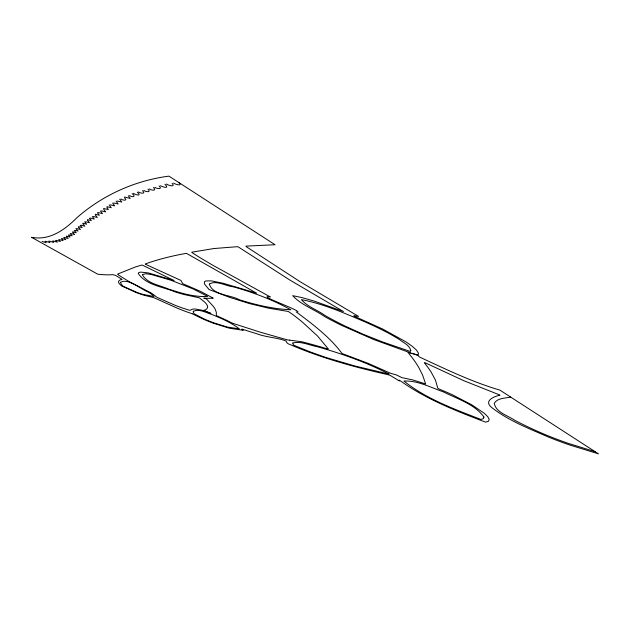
<?xml version="1.0" encoding="UTF-8"?>
<svg xmlns="http://www.w3.org/2000/svg" width="630" height="630" viewBox="0 0 630 630"><rect width="100%" height="100%" fill="white"/><g stroke="black" fill="none" stroke-linecap="round" stroke-linejoin="round"><path stroke-width="0.94" d="M510.67 397.081C505.205 398.31 497.527 397.9 494.243 403.279C495.904 412.492 507.748 415.453 514.592 420.21C527.389 426.88 540.516 432.92 553.975 438.126A84.31 17.357 19.6 0 0 568.638 443.496L595.098 451.663M289.784 340.161L301.715 341.767A146.538 25.854 22 0 1 326.702 348.697M296.179 311.834C310.204 322.387 330.214 337.089 341.799 353.288A3.418 0.693 22.4 0 0 342.618 353.745L368.164 363.36L389.277 372.708A2.874 0.583 21.8 0 0 391.419 373.535L396.349 374.921L402.042 377.685L412.492 379.851L425.659 383.969L422.557 374.96L418.69 367.369A417.682 79.876 25.8 0 0 412.374 357.958L408.004 352.414L410.689 353.178M326.718 348.721L327.836 348.949A3.764 0.756 22.6 0 0 328.317 348.925L317.528 336.018L302.865 322.513A206.545 39.383 24.8 0 0 293.501 315.071L288.839 311.803A3.268 0.717 23.2 0 0 287.839 311.393L268.624 308.196L249.567 303.605L229.643 297.36L208.987 289.501L204.419 283.886L204.435 281.775L205.703 280.956L211.475 280.885L223.201 283.272L256.607 293.178L187.141 253.732A3.504 0.803 24.7 0 0 186.133 253.378C172.675 255.756 157.508 259.458 145.278 263.994A3.158 0.646 24.9 0 0 145.782 264.411L180.96 280.452L182.621 283.516A2.646 0.535 24.4 0 0 183.236 283.886L200.206 291.241L213.263 298.155A142.986 29.76 25.7 0 1 203.789 298.1L206.553 299.006L213.499 306.574A122.598 22.767 25.2 0 1 215.421 309.755L216.334 312.417L216.326 315.402A3 0.567 23.9 0 0 216.901 315.795L218.011 316.37A35.256 6.418 23.8 0 1 230.131 322.095A6.213 1.173 23.7 0 0 233.005 323.411L260.694 332.309L286.705 339.688A10.915 2.134 23.2 0 0 289.753 340.145M411.642 353.233L417.753 355.194L419.084 356.643A2.087 0.472 21.3 0 0 420.171 357.336C446.237 369.44 472.295 382.024 499.944 390.143L598.5 453.868L569.575 444.953A92.665 19.12 19.5 0 1 548.517 437.094C529.003 428.534 508.536 420.722 491.652 407.476C483.037 400.617 494.936 396.136 499.937 395.231A2.914 0.622 20.4 0 0 499.417 394.852L463.932 380.756L425.211 362.786A2.134 0.472 21.3 0 0 424.667 362.699L424.384 362.817A358.722 69.954 25.2 0 1 431.133 372.078L435.456 380.118L437.787 388.245A4.056 0.819 21.2 0 0 438.512 388.71L439.89 389.379A72.119 13.655 21.4 0 1 452.041 394.6L471.815 404.838L484.438 413.398L487.833 416.776L489.195 419.415L488.494 421.234L485.675 422.163C455.892 410.949 424.998 398.735 399.389 380.134A18.483 3.646 21.5 0 0 399.396 380.985L390.49 375.559A3.819 0.756 21.8 0 0 389.45 375.141L388.048 374.7C353.918 366.999 319.969 357.714 287.863 343.618A17.955 3.457 22.9 0 1 286.327 341.113C277.925 337.609 265.419 337.263 256.237 333.546A109.959 22.523 24.1 0 1 244.936 330.033L241.786 329.128A25.169 4.615 23.8 0 1 243.243 330.293L229.493 328.238L213.444 323.245A37.855 7.064 24 0 1 203.167 319.064L192.426 313.858M192.244 313.764L188.291 312.409A55.416 10.434 24.4 0 1 177.747 308.393L154.578 297.974A4.284 0.764 24.5 0 0 153.2 297.478L144.081 295.25A34.784 6.284 24.8 0 1 136.678 292.737L121.684 286.02A30.728 5.481 24.6 0 1 119.48 283.839C116.991 281.712 119.692 279.421 122.039 279.594A3.095 0.559 24.9 0 0 121.771 279.224L119.984 278.074A60.244 11.505 24.7 0 1 115.629 275.397L112.699 274.641A225.351 41.005 27.2 0 1 101.249 274.546L97.784 274.215L31.5 237.282C49.731 240.904 64.977 229.651 77.112 217.531C102.832 195.04 135.056 180.542 168.942 176.132L275.058 244.739L245.976 246.125A4.883 1.276 24.1 0 0 246.165 246.606L299.809 281.523L358.549 316.41L353.784 315.78L354.068 316.15L382.489 328.939L405.838 341.799L412.185 346.224L416.43 350.028L418.359 353.06L418.383 354.249L417.753 355.194L411.626 353.265M75.151 230.462L78.081 231.029L75.891 228.635M154.799 187.346C156.838 188.874 163.115 189.638 159.106 185.897M149.255 188.929C151.271 190.449 157.445 191.181 153.444 187.519M143.845 190.48C145.845 191.985 151.917 192.693 147.924 189.095M138.561 191.993C140.553 193.481 146.522 194.166 142.545 190.638M129.512 195.591C132.52 197.749 136.56 196.639 132.174 193.615M120.889 199.025C122.811 200.45 128.402 201.088 124.512 197.804M117.282 201.009L121.763 202.08L119.724 199.151M113.754 202.947L118.172 204.01L116.133 201.135M110.313 204.837L114.676 205.892L112.628 203.065M106.958 206.679L111.25 207.735L109.21 204.947M103.674 208.483L108.336 209.593L106.927 207.427M101.509 210.861L105.682 211.9L103.659 209.215M98.367 212.578L102.485 213.609L100.461 210.963M95.295 214.247L99.359 215.279L97.335 212.672M93.295 216.484L97.311 217.5L95.295 214.94M90.35 218.075L94.311 219.09L92.303 216.562M87.468 219.634L91.382 220.642L89.373 218.153M85.625 221.728L89.492 222.729L87.491 220.287M82.861 223.217L86.672 224.209L84.68 221.799M81.112 225.225L84.877 226.217L82.892 223.847M78.451 226.643L82.168 227.627L80.191 225.288M76.781 228.572L80.459 229.548L78.49 227.257M72.631 231.785L76.222 232.746L74.269 230.517M71.08 233.604L74.624 234.557L72.686 232.36M68.654 234.864L72.159 235.817L70.229 233.643M66.276 236.1L70.08 237.108L68.717 235.423M59.417 239.668L63.087 240.66L61.732 239.038M166.336 184.047C168.092 185.275 176.077 187.732 172.077 183.298M160.493 185.716C163.052 187.165 170.131 189.165 164.918 184.228M133.418 193.465C135.891 194.843 142.38 196.686 137.293 192.142M173.534 183.102C175.4 184.456 183.346 186.677 178.684 182.432M124.59 196.985L130.221 198.481L128.292 195.733M63.945 237.313L68.142 238.565L66.347 236.652M61.653 238.502L65.811 239.746L64.016 237.857M56.346 240.329L60.409 241.55L58.621 239.707M53.329 240.967L57.346 242.188L55.558 240.361M49.502 241.125L53.755 242.479L52.558 240.999M45.746 241.274L49.951 242.621L48.746 241.148M42.045 241.416L46.21 242.755L45.006 241.298M210.782 313.354L203.71 310.322C206.467 310.165 209.034 307.267 206.876 304.762A45.888 8.765 24.5 0 0 204.569 301.983L199.615 298.014A2.78 0.543 24.2 0 0 198.97 297.738L184.511 294.612A80.947 16.498 25 0 1 175.494 292.036C163.028 286.713 146.317 285.39 138.23 273.475L138.828 272.53L140.687 272.097L148.365 272.924L174.101 280.531L142.805 265.325A3.788 0.764 24.9 0 0 141.915 265.057L135.82 266.821L117.621 274.074A4.504 0.827 24.9 0 0 117.889 274.475L118.708 275.113A129.985 26.484 24.3 0 0 129.481 281.823L130.142 282.216A7.655 1.402 24.8 0 0 133.544 283.878L150.893 292.848A22.719 4.048 24.7 0 1 154.933 295.722L155.917 296.565A4.993 0.906 24.5 0 0 157.13 297.376L175.132 305.298A47.927 9.033 24.5 0 0 182.054 307.889L189.457 310.251A5.056 0.921 24.2 0 0 190.299 310.212C193.379 307.629 198.151 309.834 201.718 310.157A43.289 7.82 23.8 0 1 210.782 313.409M410.587 352.91L373.614 339.499L341.696 325.419A114.644 28.83 21.9 0 1 324.726 316.622C314.37 309.369 301.337 305.101 292.674 295.635L302.227 297.651L313.968 301.03L343.46 311.535L289.918 280.082L238.589 247.125A3.938 1.008 24.2 0 0 237.416 246.692L213.893 248.535L191.788 252.197A4.56 1.063 24.6 0 0 192.119 252.661L198.418 256.686A421.029 138.781 21.5 0 0 213.523 265.647L270.301 296.935C254.93 294.493 298.384 309.448 297.903 311.913M120.535 282.374L121.267 284.28A26.767 4.772 24.6 0 0 123.244 286.28L136.828 292.359A30.169 5.442 24.8 0 0 142.687 294.336L154.043 296.525L152.444 294.95A19.774 3.52 24.7 0 0 148.538 292.162C140.955 289.398 128.055 277.665 120.535 282.374M209.31 284.059C212.956 295.525 230.454 294.651 239.542 299.817C256.158 304.991 273.294 309.015 290.745 309.747C272.719 299.746 253.291 292.454 233.494 286.839C226.02 286.28 216.192 279.775 209.31 284.059M483.927 417.028L483.36 418.635L480.95 419.462C454.285 409.067 426.486 399.089 403.885 381.04C417.651 380.378 430.629 387.403 443.339 391.876C457.278 398.877 474.5 403.98 483.927 417.028M193.331 311.322L193.245 311.724A26.365 4.827 23.8 0 0 194.56 314.016L204.459 319.079A32.862 6.119 24 0 0 213.42 322.725L227.398 327.08L239.313 328.844C231.123 322.536 221.476 318.457 211.995 314.527C206.309 312.842 199.167 308.48 193.331 311.322M142.608 274.491L142.474 274.956C147.735 283.807 159.666 285.154 168.423 289.012C181.07 293.163 194.221 297.234 207.687 296.415L192.914 288.831L170.793 280.192L151.357 274.507L145.884 273.767L142.608 274.491M292.832 342.996L292.974 344.193L294.029 345.334L309.519 351.666L325.639 357.391L354.958 366.014L389.08 374.118C366.44 362.321 342.216 353.839 317.725 346.823C309.755 345.374 300.99 340.901 292.832 342.996M410.776 350.611L410.256 351.453L382.142 341.791L363.1 334.215L345.72 326.364A98.76 24.562 21.9 0 1 325.056 315.52C317.465 309.944 307.605 306.92 301.384 299.612C323.198 303.817 343.736 312.819 364.061 321.505C376.291 326.852 388.395 332.601 399.703 339.72C403.57 342.83 409.776 345.279 410.776 350.611"/></g></svg>
